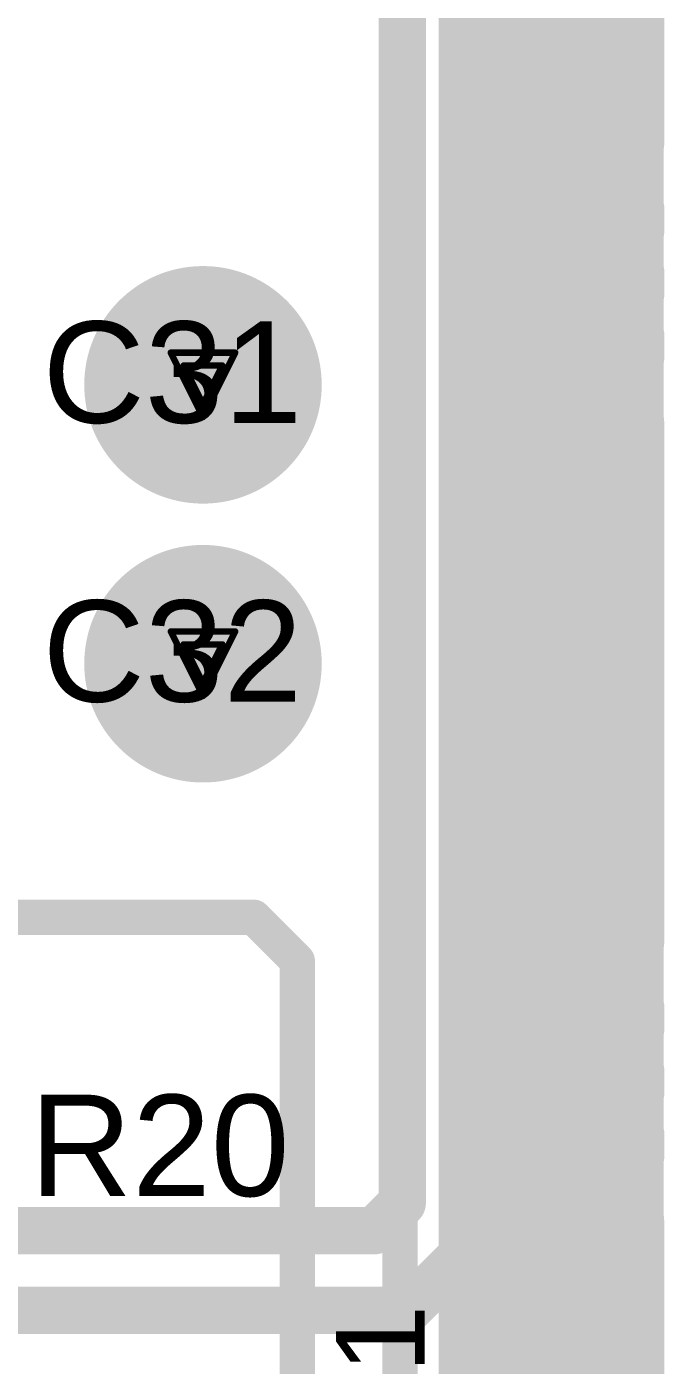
# Model space of a CAD drawing. Header units: inches. Extents: x -21 to 344, y -3 to 240.
# Drawn here: x 70.61 to 75.64, y 25.77 to 36.32 of the extents above; entities that cross this region are included whole.
import ezdxf

# ---------------------------------------------------------------- set-up
doc = ezdxf.new("R2010")
doc.units = ezdxf.units.IN
for name, color, linetype in [('Bottom Layer', 5, 'Continuous'), ('Drill Drawing', 1, 'Continuous'), ('Int1 -GND)', 76, 'Continuous'), ('Int2 -PWR)', 16, 'Continuous'), ('Route Tool Path', 56, 'Continuous'), ('Top Layer', 1, 'Continuous'), ('Top Overlay', 2, 'Continuous'), ('Via Holes', 16, 'Continuous')]:
    doc.layers.add(name, color=color, linetype=linetype)
doc.styles.add('Arial', font='', dxfattribs={"height": 0.2})
doc.styles.get('Arial').set_extended_font_data('Arial')

# ---------------------------------------------------------------- blocks, each defined once
blk = doc.blocks.new('64800611622_64')
at = {"layer": 'Top Overlay', "style": 'Arial'}
blk.add_text('1', height=0.7000011399999999, rotation=-180, dxfattribs=at).set_placement((-5.849998459999999, 2.25000058))

msp = doc.modelspace()

# ---------------------------------------------------------------- hatches: boundary and pattern name
at = {"layer": 'Bottom Layer'}
h = msp.add_hatch(color=5, dxfattribs=at)
edge = h.paths.add_edge_path()
edge.add_arc((72.00000078, 33.49999904), 0.2999994, 0, 360)
h = msp.add_hatch(color=5, dxfattribs=at)
edge = h.paths.add_edge_path()
edge.add_arc((72.00000078, 31.3000009), 0.2999994, 0, 360)
at = {"layer": 'Int2 -PWR)'}
h = msp.add_hatch(color=7, dxfattribs=at)
edge = h.paths.add_edge_path()
edge.add_arc((72.00000078, 33.49999904), 0.9369983799999999, 0, 360)
h = msp.add_hatch(color=7, dxfattribs=at)
edge = h.paths.add_edge_path()
edge.add_arc((72.00000078, 31.3000009), 0.9369983799999999, 0, 360)
at = {"layer": 'Top Layer'}
h = msp.add_hatch(color=1, dxfattribs=at)
edge = h.paths.add_edge_path()
edge.add_arc((72.00000078, 33.49999904), 0.2999994, 0, 360)
h = msp.add_hatch(color=1, dxfattribs=at)
edge = h.paths.add_edge_path()
edge.add_arc((72.00000078, 31.3000009), 0.2999994, 0, 360)
at = {"layer": 'Via Holes'}
h = msp.add_hatch(color=7, dxfattribs=at)
edge = h.paths.add_edge_path()
edge.add_arc((72.00000078, 33.49999904), 0.17499838, 0, 360)
h = msp.add_hatch(color=7, dxfattribs=at)
edge = h.paths.add_edge_path()
edge.add_arc((72.00000078, 31.3000009), 0.17499838, 0, 360)

# ---------------------------------------------------------------- linework, layer by layer
at = {"layer": 'Bottom Layer'}
for points in [[(74.19999892, 26.78615166, 0.37330888, 0.37330888, 0), (74.19999892, 47.41414952, 0.37330888, 0.37330888, 0)], [(73.57269004, 27.04599112, 0.37330888, 0.37330888, 0), (73.57269004, 37.9000004, 0.37330888, 0.37330888, 0)], [(73.35400874, 26.82730982, 0.37330888, 0.37330888, 0), (73.57269004, 27.04599112, 0.37330888, 0.37330888, 0)], [(62.18615452, 26.82730982, 0.37330888, 0.37330888, 0), (73.35400874, 26.82730982, 0.37330888, 0.37330888, 0)], [(73.61384819999999, 26.20000094, 0.37330888, 0.37330888, 0), (74.19999892, 26.78615166, 0.37330888, 0.37330888, 0)], [(62.44599398, 26.20000094, 0.37330888, 0.37330888, 0), (73.61384819999999, 26.20000094, 0.37330888, 0.37330888, 0)]]:
    msp.add_lwpolyline(points, format="xyseb", dxfattribs=at)
for points in [[(73.47936281999999, 27.04599112, 0.18665444, 0.18665444, 1), (73.66601725999999, 27.04599112, 0.18665444, 0.18665444, 1)], [(73.47936281999999, 27.04599112, 0.18665444, 0.18665444, 1), (73.66601725999999, 27.04599112, 0.18665444, 0.18665444, 1)], [(73.26068152, 26.82730982, 0.18665444, 0.18665444, 1), (73.44733595999999, 26.82730982, 0.18665444, 0.18665444, 1)], [(73.26068152, 26.82730982, 0.18665444, 0.18665444, 1), (73.44733595999999, 26.82730982, 0.18665444, 0.18665444, 1)], [(74.10667169999999, 26.78615166, 0.18665444, 0.18665444, 1), (74.29332614, 26.78615166, 0.18665444, 0.18665444, 1)], [(74.10667169999999, 26.78615166, 0.18665444, 0.18665444, 1), (74.29332614, 26.78615166, 0.18665444, 0.18665444, 1)], [(73.52052097999999, 26.20000094, 0.18665444, 0.18665444, 1), (73.70717542, 26.20000094, 0.18665444, 0.18665444, 1)], [(73.52052097999999, 26.20000094, 0.18665444, 0.18665444, 1), (73.70717542, 26.20000094, 0.18665444, 0.18665444, 1)]]:
    msp.add_lwpolyline(points, format="xyseb", close=True, dxfattribs=at)
at = {"layer": 'Drill Drawing'}
for points in [[(71.74600078, 33.75399904, 0.0508, 0.0508, 0), (72.25400078, 33.75399904, 0.0508, 0.0508, 0)], [(71.74600078, 33.75399904, 0.0508, 0.0508, 0), (72.00000078, 33.24599904, 0.0508, 0.0508, 0)], [(72.00000078, 33.24599904, 0.0508, 0.0508, 0), (72.25400078, 33.75399904, 0.0508, 0.0508, 0)], [(71.84760078, 33.65239904, 0.0508, 0.0508, 0), (72.15240078, 33.65239904, 0.0508, 0.0508, 0)], [(71.84760078, 33.65239904, 0.0508, 0.0508, 0), (72.00000078, 33.34759904, 0.0508, 0.0508, 0)], [(72.00000078, 33.34759904, 0.0508, 0.0508, 0), (72.15240078, 33.65239904, 0.0508, 0.0508, 0)], [(71.74600078, 31.5540009, 0.0508, 0.0508, 0), (72.25400078, 31.5540009, 0.0508, 0.0508, 0)], [(71.74600078, 31.5540009, 0.0508, 0.0508, 0), (72.00000078, 31.0460009, 0.0508, 0.0508, 0)], [(72.00000078, 31.0460009, 0.0508, 0.0508, 0), (72.25400078, 31.5540009, 0.0508, 0.0508, 0)], [(71.84760078, 31.4524009, 0.0508, 0.0508, 0), (72.15240078, 31.4524009, 0.0508, 0.0508, 0)], [(71.84760078, 31.4524009, 0.0508, 0.0508, 0), (72.00000078, 31.1476009, 0.0508, 0.0508, 0)], [(72.00000078, 31.1476009, 0.0508, 0.0508, 0), (72.15240078, 31.4524009, 0.0508, 0.0508, 0)]]:
    msp.add_lwpolyline(points, format="xyseb", dxfattribs=at)
for points in [[(71.73330078, 33.75399904, 0.0254, 0.0254, 1), (71.75870078, 33.75399904, 0.0254, 0.0254, 1)], [(71.73330078, 33.75399904, 0.0254, 0.0254, 1), (71.75870078, 33.75399904, 0.0254, 0.0254, 1)], [(72.24130077999999, 33.75399904, 0.0254, 0.0254, 1), (72.26670078000001, 33.75399904, 0.0254, 0.0254, 1)], [(72.24130077999999, 33.75399904, 0.0254, 0.0254, 1), (72.26670078000001, 33.75399904, 0.0254, 0.0254, 1)], [(71.83490078, 33.65239904, 0.0254, 0.0254, 1), (71.86030078, 33.65239904, 0.0254, 0.0254, 1)], [(71.83490078, 33.65239904, 0.0254, 0.0254, 1), (71.86030078, 33.65239904, 0.0254, 0.0254, 1)], [(72.13970078, 33.65239904, 0.0254, 0.0254, 1), (72.16510078, 33.65239904, 0.0254, 0.0254, 1)], [(72.13970078, 33.65239904, 0.0254, 0.0254, 1), (72.16510078, 33.65239904, 0.0254, 0.0254, 1)], [(71.98730078, 33.34759904, 0.0254, 0.0254, 1), (72.01270077999999, 33.34759904, 0.0254, 0.0254, 1)], [(71.98730078, 33.34759904, 0.0254, 0.0254, 1), (72.01270077999999, 33.34759904, 0.0254, 0.0254, 1)], [(71.98730078, 33.24599904, 0.0254, 0.0254, 1), (72.01270077999999, 33.24599904, 0.0254, 0.0254, 1)], [(71.98730078, 33.24599904, 0.0254, 0.0254, 1), (72.01270077999999, 33.24599904, 0.0254, 0.0254, 1)], [(71.73330078, 31.5540009, 0.0254, 0.0254, 1), (71.75870078, 31.5540009, 0.0254, 0.0254, 1)], [(71.73330078, 31.5540009, 0.0254, 0.0254, 1), (71.75870078, 31.5540009, 0.0254, 0.0254, 1)], [(72.24130077999999, 31.5540009, 0.0254, 0.0254, 1), (72.26670078000001, 31.5540009, 0.0254, 0.0254, 1)], [(72.24130077999999, 31.5540009, 0.0254, 0.0254, 1), (72.26670078000001, 31.5540009, 0.0254, 0.0254, 1)], [(71.83490078, 31.4524009, 0.0254, 0.0254, 1), (71.86030078, 31.4524009, 0.0254, 0.0254, 1)], [(71.83490078, 31.4524009, 0.0254, 0.0254, 1), (71.86030078, 31.4524009, 0.0254, 0.0254, 1)], [(72.13970078, 31.4524009, 0.0254, 0.0254, 1), (72.16510078, 31.4524009, 0.0254, 0.0254, 1)], [(72.13970078, 31.4524009, 0.0254, 0.0254, 1), (72.16510078, 31.4524009, 0.0254, 0.0254, 1)], [(71.98730078, 31.1476009, 0.0254, 0.0254, 1), (72.01270077999999, 31.1476009, 0.0254, 0.0254, 1)], [(71.98730078, 31.1476009, 0.0254, 0.0254, 1), (72.01270077999999, 31.1476009, 0.0254, 0.0254, 1)], [(71.98730078, 31.0460009, 0.0254, 0.0254, 1), (72.01270077999999, 31.0460009, 0.0254, 0.0254, 1)], [(71.98730078, 31.0460009, 0.0254, 0.0254, 1), (72.01270077999999, 31.0460009, 0.0254, 0.0254, 1)]]:
    msp.add_lwpolyline(points, format="xyseb", close=True, dxfattribs=at)
at = {"layer": 'Int1 -GND)'}
for points in [[(74.50000086, 0.0999998, 1.016, 1.016, 0), (74.50000086, 106.89999956, 1.016, 1.016, 0)], [(74.99999731999999, 0.0999998, 1.27, 1.27, 0), (74.99999986, 39.20000034, 1.27, 1.27, 0)], [(71.76640205999999, 34.14180878, 0.254, 0.254, -0.176326980708465), (72.2335995, 34.14180878, 0.254, 0.254, 0)], [(71.35819104, 33.26640032, 0.254, 0.254, -0.176326980708465), (71.35819104, 33.73359775999999, 0.254, 0.254, 0)], [(72.64181052, 33.73359775999999, 0.254, 0.254, -0.1763269807084648), (72.64181052, 33.26640032, 0.254, 0.254, 0)], [(72.2335995, 32.8581893, 0.254, 0.254, -0.176326980708465), (71.76640205999999, 32.8581893, 0.254, 0.254, 0)], [(71.76640205999999, 31.94181064, 0.254, 0.254, -0.176326980708465), (72.2335995, 31.94181064, 0.254, 0.254, 0)], [(71.35819104, 31.06640218, 0.254, 0.254, -0.176326980708465), (71.35819104, 31.53359962, 0.254, 0.254, 0)], [(72.64181052, 31.53359962, 0.254, 0.254, -0.1763269807084648), (72.64181052, 31.06640218, 0.254, 0.254, 0)], [(72.2335995, 30.65819116, 0.254, 0.254, -0.176326980708465), (71.76640205999999, 30.65819116, 0.254, 0.254, 0)]]:
    msp.add_lwpolyline(points, format="xyseb", dxfattribs=at)
for points in [[(71.70290206, 34.14180878, 0.127, 0.127, 1), (71.82990206, 34.14180878, 0.127, 0.127, 1)], [(72.17009949999999, 34.14180878, 0.127, 0.127, 1), (72.2970995, 34.14180878, 0.127, 0.127, 1)], [(71.29469103999999, 33.73359775999999, 0.127, 0.127, 1), (71.42169104, 33.73359775999999, 0.127, 0.127, 1)], [(72.57831051999999, 33.73359775999999, 0.127, 0.127, 1), (72.70531052, 33.73359775999999, 0.127, 0.127, 1)], [(71.29469103999999, 33.26640032, 0.127, 0.127, 1), (71.42169104, 33.26640032, 0.127, 0.127, 1)], [(72.57831051999999, 33.26640032, 0.127, 0.127, 1), (72.70531052, 33.26640032, 0.127, 0.127, 1)], [(71.70290206, 32.8581893, 0.127, 0.127, 1), (71.82990206, 32.8581893, 0.127, 0.127, 1)], [(72.17009949999999, 32.8581893, 0.127, 0.127, 1), (72.2970995, 32.8581893, 0.127, 0.127, 1)], [(71.70290206, 31.94181064, 0.127, 0.127, 1), (71.82990206, 31.94181064, 0.127, 0.127, 1)], [(72.17009949999999, 31.94181064, 0.127, 0.127, 1), (72.2970995, 31.94181064, 0.127, 0.127, 1)], [(71.29469103999999, 31.53359962, 0.127, 0.127, 1), (71.42169104, 31.53359962, 0.127, 0.127, 1)], [(72.57831051999999, 31.53359962, 0.127, 0.127, 1), (72.70531052, 31.53359962, 0.127, 0.127, 1)], [(71.29469103999999, 31.06640218, 0.127, 0.127, 1), (71.42169104, 31.06640218, 0.127, 0.127, 1)], [(72.57831051999999, 31.06640218, 0.127, 0.127, 1), (72.70531052, 31.06640218, 0.127, 0.127, 1)], [(71.70290206, 30.65819116, 0.127, 0.127, 1), (71.82990206, 30.65819116, 0.127, 0.127, 1)], [(72.17009949999999, 30.65819116, 0.127, 0.127, 1), (72.2970995, 30.65819116, 0.127, 0.127, 1)]]:
    msp.add_lwpolyline(points, format="xyseb", close=True, dxfattribs=at)
at = {"layer": 'Int2 -PWR)'}
for points in [[(74.60000065999999, 0, 1.016, 1.016, 0), (74.60000065999999, 107.09999916, 1.016, 1.016, 0)], [(74.99999986, -0.0999998, 1.27, 1.27, 0), (74.99999986, 39.20000034, 1.27, 1.27, 0)]]:
    msp.add_lwpolyline(points, format="xyseb", dxfattribs=at)
at = {"layer": 'Route Tool Path'}
for points in [[(75.39000669999999, 35.40254794, 0.499999, 0.499999, 0), (75.39000669999999, 39.50254736, 0.499999, 0.499999, 0)], [(75.24000446, 34.7025468, 0.1999996, 0.1999996, 0), (75.24000446, 34.9025464, 0.1999996, 0.1999996, 0)], [(75.5400064, 34.7025468, 0.1999996, 0.1999996, 0), (75.5400064, 34.9025464, 0.1999996, 0.1999996, 0)], [(75.24000446, 34.2025478, 0.1999996, 0.1999996, 0), (75.24000446, 34.4025474, 0.1999996, 0.1999996, 0)], [(75.5400064, 34.2025478, 0.1999996, 0.1999996, 0), (75.5400064, 34.4025474, 0.1999996, 0.1999996, 0)], [(75.24000446, 33.7025488, 0.1999996, 0.1999996, 0), (75.24000446, 33.9025484, 0.1999996, 0.1999996, 0)], [(75.5400064, 33.7025488, 0.1999996, 0.1999996, 0), (75.5400064, 33.9025484, 0.1999996, 0.1999996, 0)], [(75.39000416, 29.10254784, 0.499999, 0.499999, 0), (75.39000416, 33.20254726, 0.499999, 0.499999, 0)], [(75.24000192, 28.4025467, 0.1999996, 0.1999996, 0), (75.24000192, 28.6025463, 0.1999996, 0.1999996, 0)], [(75.54000386, 28.4025467, 0.1999996, 0.1999996, 0), (75.54000386, 28.6025463, 0.1999996, 0.1999996, 0)], [(75.24000192, 27.9025477, 0.1999996, 0.1999996, 0), (75.24000192, 28.1025473, 0.1999996, 0.1999996, 0)], [(75.54000386, 27.9025477, 0.1999996, 0.1999996, 0), (75.54000386, 28.1025473, 0.1999996, 0.1999996, 0)], [(75.24000192, 27.4025487, 0.1999996, 0.1999996, 0), (75.24000192, 27.6025483, 0.1999996, 0.1999996, 0)], [(75.54000386, 27.4025487, 0.1999996, 0.1999996, 0), (75.54000386, 27.6025483, 0.1999996, 0.1999996, 0)], [(75.39000162, 22.80254774, 0.499999, 0.499999, 0), (75.39000162, 26.90254716, 0.499999, 0.499999, 0)]]:
    msp.add_lwpolyline(points, format="xyseb", dxfattribs=at)
for points in [[(75.26500821999998, 35.40254794, 0.2499995, 0.2499995, 1), (75.51500517999999, 35.40254794, 0.2499995, 0.2499995, 1)], [(75.19000455999999, 34.9025464, 0.0999998, 0.0999998, 1), (75.29000436, 34.9025464, 0.0999998, 0.0999998, 1)], [(75.49000649999999, 34.9025464, 0.0999998, 0.0999998, 1), (75.5900063, 34.9025464, 0.0999998, 0.0999998, 1)], [(75.19000455999999, 34.7025468, 0.0999998, 0.0999998, 1), (75.29000436, 34.7025468, 0.0999998, 0.0999998, 1)], [(75.49000649999999, 34.7025468, 0.0999998, 0.0999998, 1), (75.5900063, 34.7025468, 0.0999998, 0.0999998, 1)], [(75.19000455999999, 34.4025474, 0.0999998, 0.0999998, 1), (75.29000436, 34.4025474, 0.0999998, 0.0999998, 1)], [(75.49000649999999, 34.4025474, 0.0999998, 0.0999998, 1), (75.5900063, 34.4025474, 0.0999998, 0.0999998, 1)], [(75.19000455999999, 34.2025478, 0.0999998, 0.0999998, 1), (75.29000436, 34.2025478, 0.0999998, 0.0999998, 1)], [(75.49000649999999, 34.2025478, 0.0999998, 0.0999998, 1), (75.5900063, 34.2025478, 0.0999998, 0.0999998, 1)], [(75.19000455999999, 33.9025484, 0.0999998, 0.0999998, 1), (75.29000436, 33.9025484, 0.0999998, 0.0999998, 1)], [(75.49000649999999, 33.9025484, 0.0999998, 0.0999998, 1), (75.5900063, 33.9025484, 0.0999998, 0.0999998, 1)], [(75.19000455999999, 33.7025488, 0.0999998, 0.0999998, 1), (75.29000436, 33.7025488, 0.0999998, 0.0999998, 1)], [(75.49000649999999, 33.7025488, 0.0999998, 0.0999998, 1), (75.5900063, 33.7025488, 0.0999998, 0.0999998, 1)], [(75.26500568, 33.20254726, 0.2499995, 0.2499995, 1), (75.51500263999999, 33.20254726, 0.2499995, 0.2499995, 1)], [(75.26500568, 29.10254784, 0.2499995, 0.2499995, 1), (75.51500263999999, 29.10254784, 0.2499995, 0.2499995, 1)], [(75.19000202, 28.6025463, 0.0999998, 0.0999998, 1), (75.29000182, 28.6025463, 0.0999998, 0.0999998, 1)], [(75.49000396, 28.6025463, 0.0999998, 0.0999998, 1), (75.59000376, 28.6025463, 0.0999998, 0.0999998, 1)], [(75.19000202, 28.4025467, 0.0999998, 0.0999998, 1), (75.29000182, 28.4025467, 0.0999998, 0.0999998, 1)], [(75.49000396, 28.4025467, 0.0999998, 0.0999998, 1), (75.59000376, 28.4025467, 0.0999998, 0.0999998, 1)], [(75.19000202, 28.1025473, 0.0999998, 0.0999998, 1), (75.29000182, 28.1025473, 0.0999998, 0.0999998, 1)], [(75.49000396, 28.1025473, 0.0999998, 0.0999998, 1), (75.59000376, 28.1025473, 0.0999998, 0.0999998, 1)], [(75.19000202, 27.9025477, 0.0999998, 0.0999998, 1), (75.29000182, 27.9025477, 0.0999998, 0.0999998, 1)], [(75.49000396, 27.9025477, 0.0999998, 0.0999998, 1), (75.59000376, 27.9025477, 0.0999998, 0.0999998, 1)], [(75.19000202, 27.6025483, 0.0999998, 0.0999998, 1), (75.29000182, 27.6025483, 0.0999998, 0.0999998, 1)], [(75.49000396, 27.6025483, 0.0999998, 0.0999998, 1), (75.59000376, 27.6025483, 0.0999998, 0.0999998, 1)], [(75.19000202, 27.4025487, 0.0999998, 0.0999998, 1), (75.29000182, 27.4025487, 0.0999998, 0.0999998, 1)], [(75.49000396, 27.4025487, 0.0999998, 0.0999998, 1), (75.59000376, 27.4025487, 0.0999998, 0.0999998, 1)], [(75.26500314, 26.90254716, 0.2499995, 0.2499995, 1), (75.5150001, 26.90254716, 0.2499995, 0.2499995, 1)]]:
    msp.add_lwpolyline(points, format="xyseb", close=True, dxfattribs=at)
at = {"layer": 'Top Layer'}
for points in [[(73.99999932, 18.0636672, 0.2794, 0.2794, 0), (73.99999932, 40.79999968, 0.2794, 0.2794, 0)], [(73.55549932, 19.4554983, 0.2794, 0.2794, 0), (73.55549932, 36.54450146, 0.2794, 0.2794, 0)], [(68.99999916, 29.29999982, 0.2794, 0.2794, 0), (72.39999998, 29.29999982, 0.2794, 0.2794, 0)], [(72.39999998, 29.29999982, 0.2794, 0.2794, 0), (72.74370008, 28.95629972, 0.2794, 0.2794, 0)], [(72.74370008, 20.80737266, 0.2794, 0.2794, 0), (72.74370008, 28.95629972, 0.2794, 0.2794, 0)]]:
    msp.add_lwpolyline(points, format="xyseb", dxfattribs=at)
for points in [[(72.33014997999999, 29.29999982, 0.1397, 0.1397, 1), (72.46984997999999, 29.29999982, 0.1397, 0.1397, 1)], [(72.33014997999999, 29.29999982, 0.1397, 0.1397, 1), (72.46984997999999, 29.29999982, 0.1397, 0.1397, 1)], [(72.67385008, 28.95629972, 0.1397, 0.1397, 1), (72.81355008, 28.95629972, 0.1397, 0.1397, 1)], [(72.67385008, 28.95629972, 0.1397, 0.1397, 1), (72.81355008, 28.95629972, 0.1397, 0.1397, 1)]]:
    msp.add_lwpolyline(points, format="xyseb", close=True, dxfattribs=at)

# ---------------------------------------------------------------- block references
at = {"rotation": 270}
msp.add_blockref('64800611622_64', (71.49999924, 19.85000094), dxfattribs=at)

# ---------------------------------------------------------------- texts
at = {"layer": 'Top Overlay', "style": 'Arial'}
for s, p in [('C31', (70.7336787, 33.20012918)), ('C32', (70.7336787, 31.00013104)), ('R20', (70.63367636, 27.10013122))]:
    msp.add_text(s, height=0.8000009399999999, dxfattribs=at).set_placement(p)

doc.saveas('drawing.dxf')
